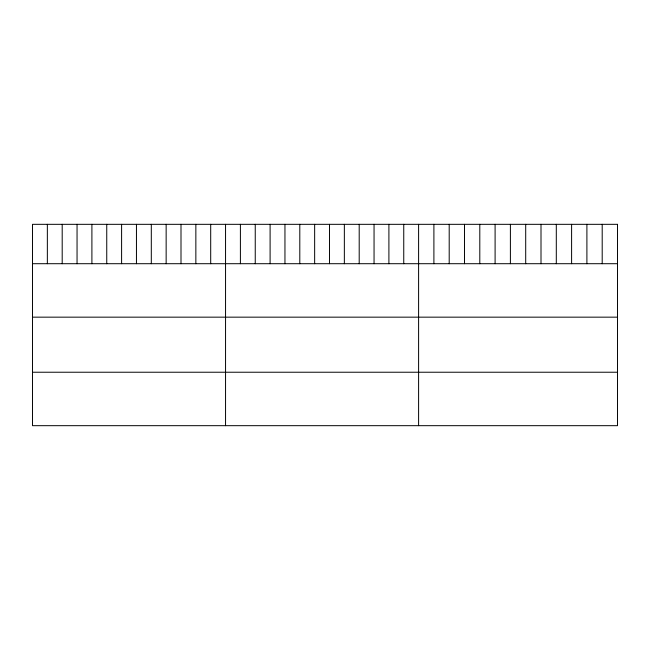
<?xml version="1.0" encoding="UTF-8"?>
<svg xmlns="http://www.w3.org/2000/svg" width="650" height="650" viewBox="0 0 650 650"><rect width="100%" height="100%" fill="white"/><g stroke="black" fill="none" stroke-linecap="round" stroke-linejoin="round"><path stroke-width="0.97" d="M32.5 263.705L617.5 263.705M32.5 317.159L617.5 317.159M32.5 372.231L617.5 372.231M602.201 224.323L602.201 263.705M586.901 224.323L586.901 263.705M571.602 224.323L571.602 263.705M556.303 224.323L556.303 263.705M541.003 224.323L541.003 263.705M525.704 224.323L525.704 263.705M510.396 224.323L510.396 263.705M495.097 224.323L495.097 263.705M479.798 224.323L479.798 263.705M464.498 224.323L464.498 263.705M449.199 224.323L449.199 263.705M433.899 224.323L433.899 263.705M418.6 224.323L418.6 425.677M403.748 224.323L403.748 263.705M388.903 224.323L388.903 263.705M374.051 224.323L374.051 263.705M359.198 224.323L359.198 263.705M344.354 224.323L344.354 263.705M329.501 224.323L329.501 263.705M314.649 224.323L314.649 263.705M299.796 224.323L299.796 263.705M284.952 224.323L284.952 263.705M270.099 224.323L270.099 263.705M255.247 224.323L255.247 263.705M240.403 224.323L240.403 263.705M225.55 224.323L225.55 425.677M210.697 224.323L210.697 263.705M195.853 224.323L195.853 263.705M181.001 224.323L181.001 263.705M166.148 224.323L166.148 263.705M151.304 224.323L151.304 263.705M136.451 224.323L136.451 263.705M121.599 224.323L121.599 263.705M106.746 224.323L106.746 263.705M91.902 224.323L91.902 263.705M77.049 224.323L77.049 263.705M62.197 224.323L62.197 263.705M47.352 224.323L47.352 263.705M617.5 224.323L32.5 224.323L32.5 425.677L617.5 425.677L617.5 224.323"/></g></svg>
